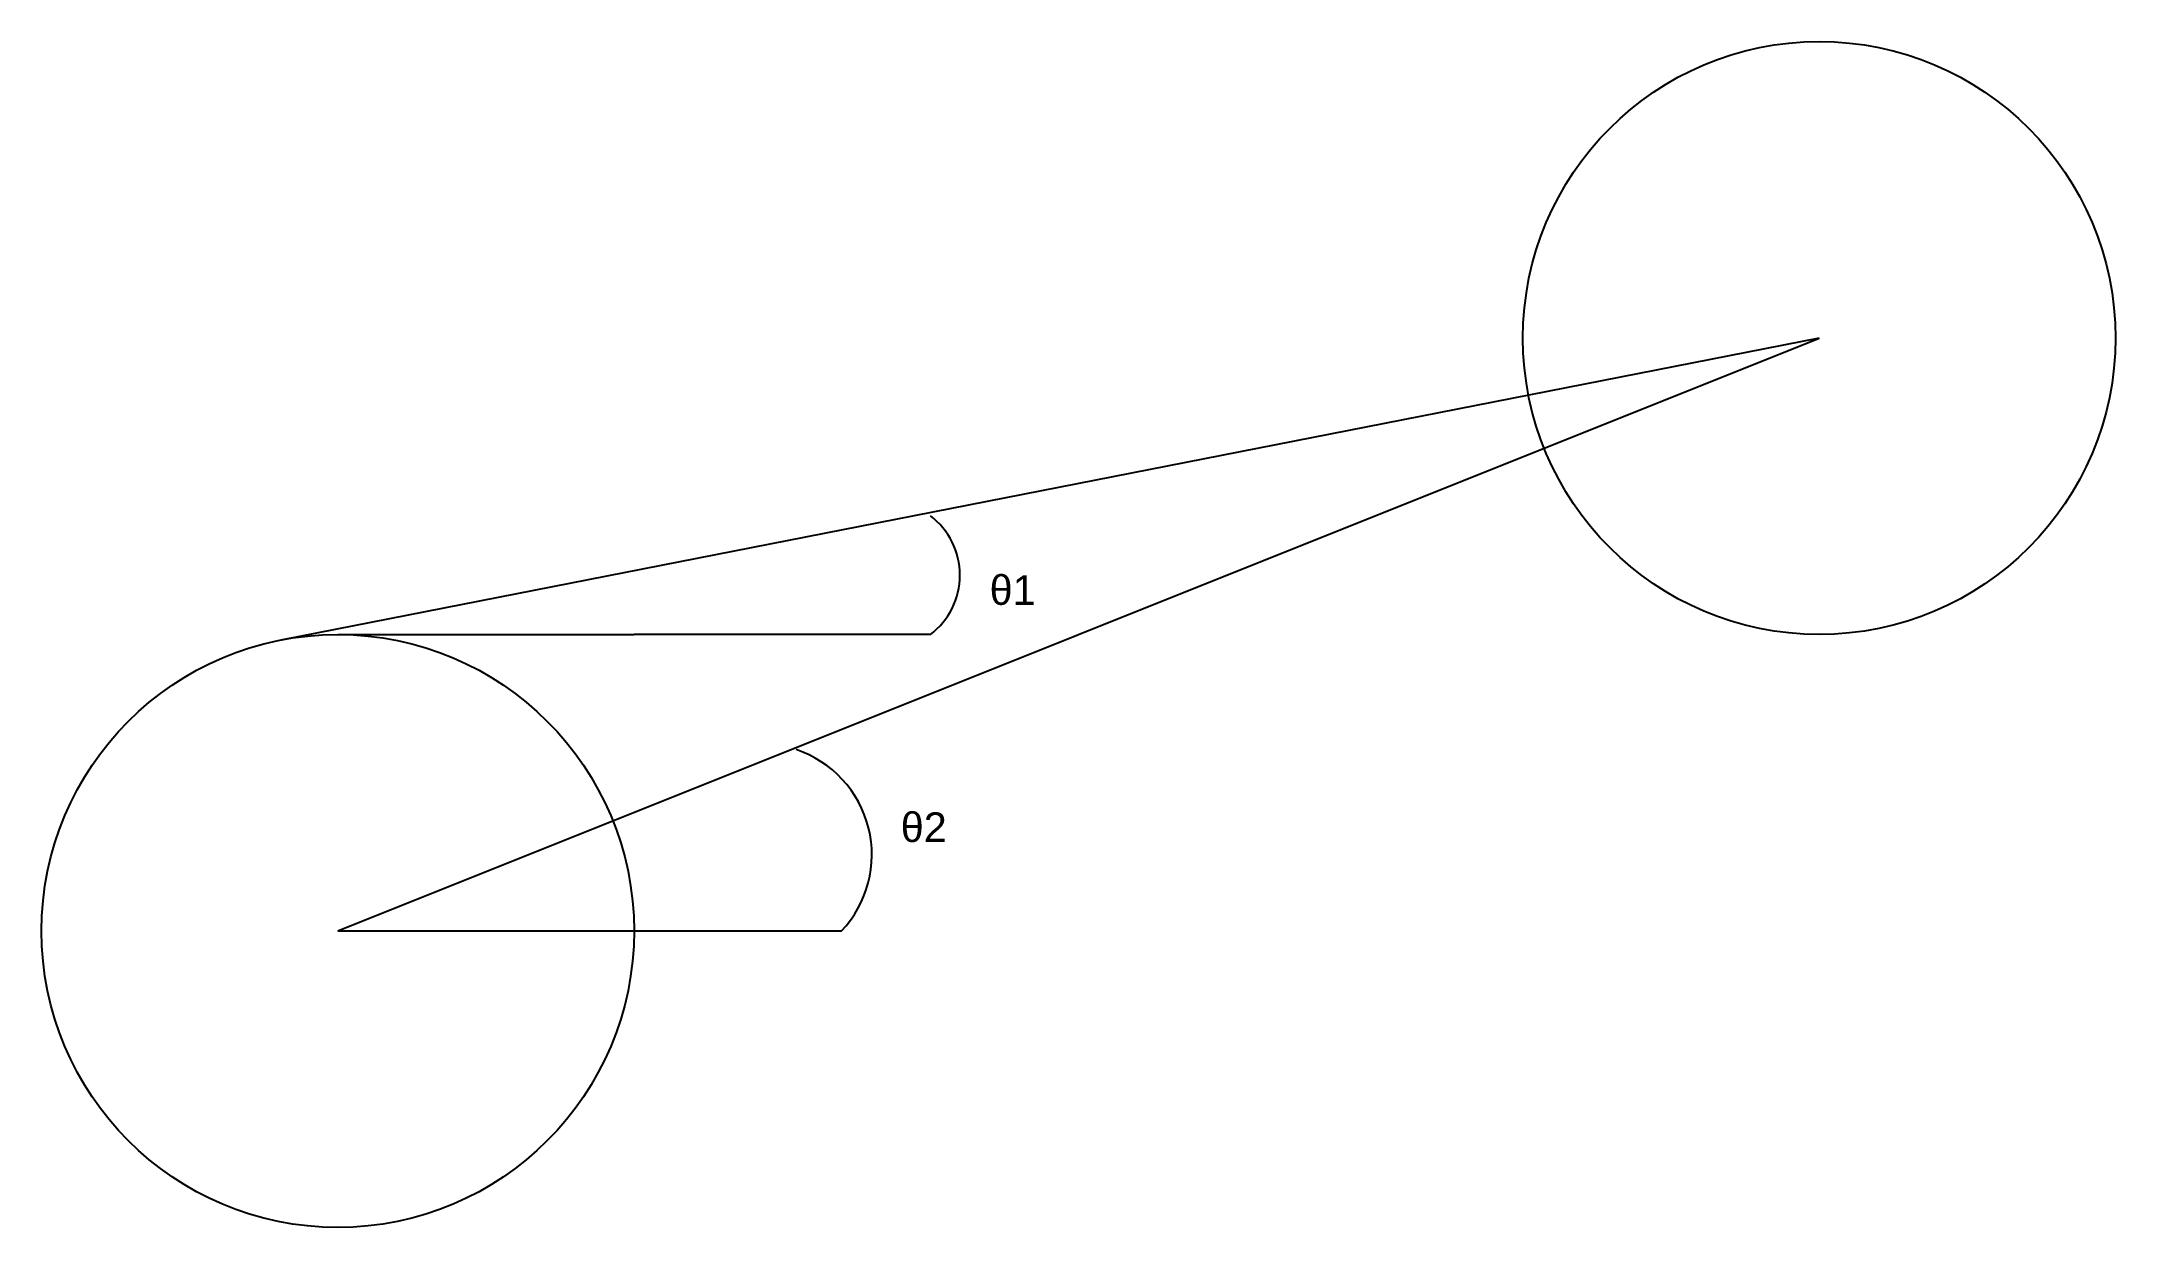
# Model space of a CAD drawing. Header units: centimetres. Extents: x 10 to 80, y 10 to 50.
import ezdxf

# ---------------------------------------------------------------- set-up
doc = ezdxf.new("R2010")
doc.units = ezdxf.units.CM
doc.layers.get('0').update_dxf_attribs({"lineweight": 25, "true_color": 0xffffff})
doc.styles.add('textstyle0', font='')
doc.styles.add('textstyle1', font='')
doc.styles.get('textstyle0').set_extended_font_data('Liberation Sans')
doc.styles.get('textstyle1').set_extended_font_data('Liberation Sans')

msp = doc.modelspace()

# ---------------------------------------------------------------- linework, layer by layer
at = {"color": 1, "true_color": 0xff0000}
msp.add_line((70, 40), (18.075, 29.813), dxfattribs=at)
at = {"color": 5, "true_color": 0x0000ff}
msp.add_line((20, 20), (70, 40), dxfattribs=at)
for p, q in [((20, 30), (30, 30)), ((40, 30), (30, 30)), ((20, 20), (37, 20))]:
    msp.add_line(p, q)
at = {"color": 178, "true_color": 0x000000}
msp.add_circle((70, 40), 10, dxfattribs=at)
at = {"color": 3, "true_color": 0x00ff00}
msp.add_circle((20, 20), 10, dxfattribs=at)
for centre, radius, start, end in [((38.5, 32), 2.5, 306.8699, 53.1301), ((34.287, 22.571), 3.738, 316.54215, 71.57398)]:
    msp.add_arc(centre, radius, start, end)

# ---------------------------------------------------------------- texts
at = {"char_height": 1, "attachment_point": 1}
for s, insert, style in [('θ\\S^ 1;', (42, 32), 'textstyle1'), ('θ\\S^ 2;', (39, 24), 'textstyle0')]:
    msp.add_mtext(s, dxfattribs=dict(at, insert=insert, style=style))

doc.saveas('drawing.dxf')
